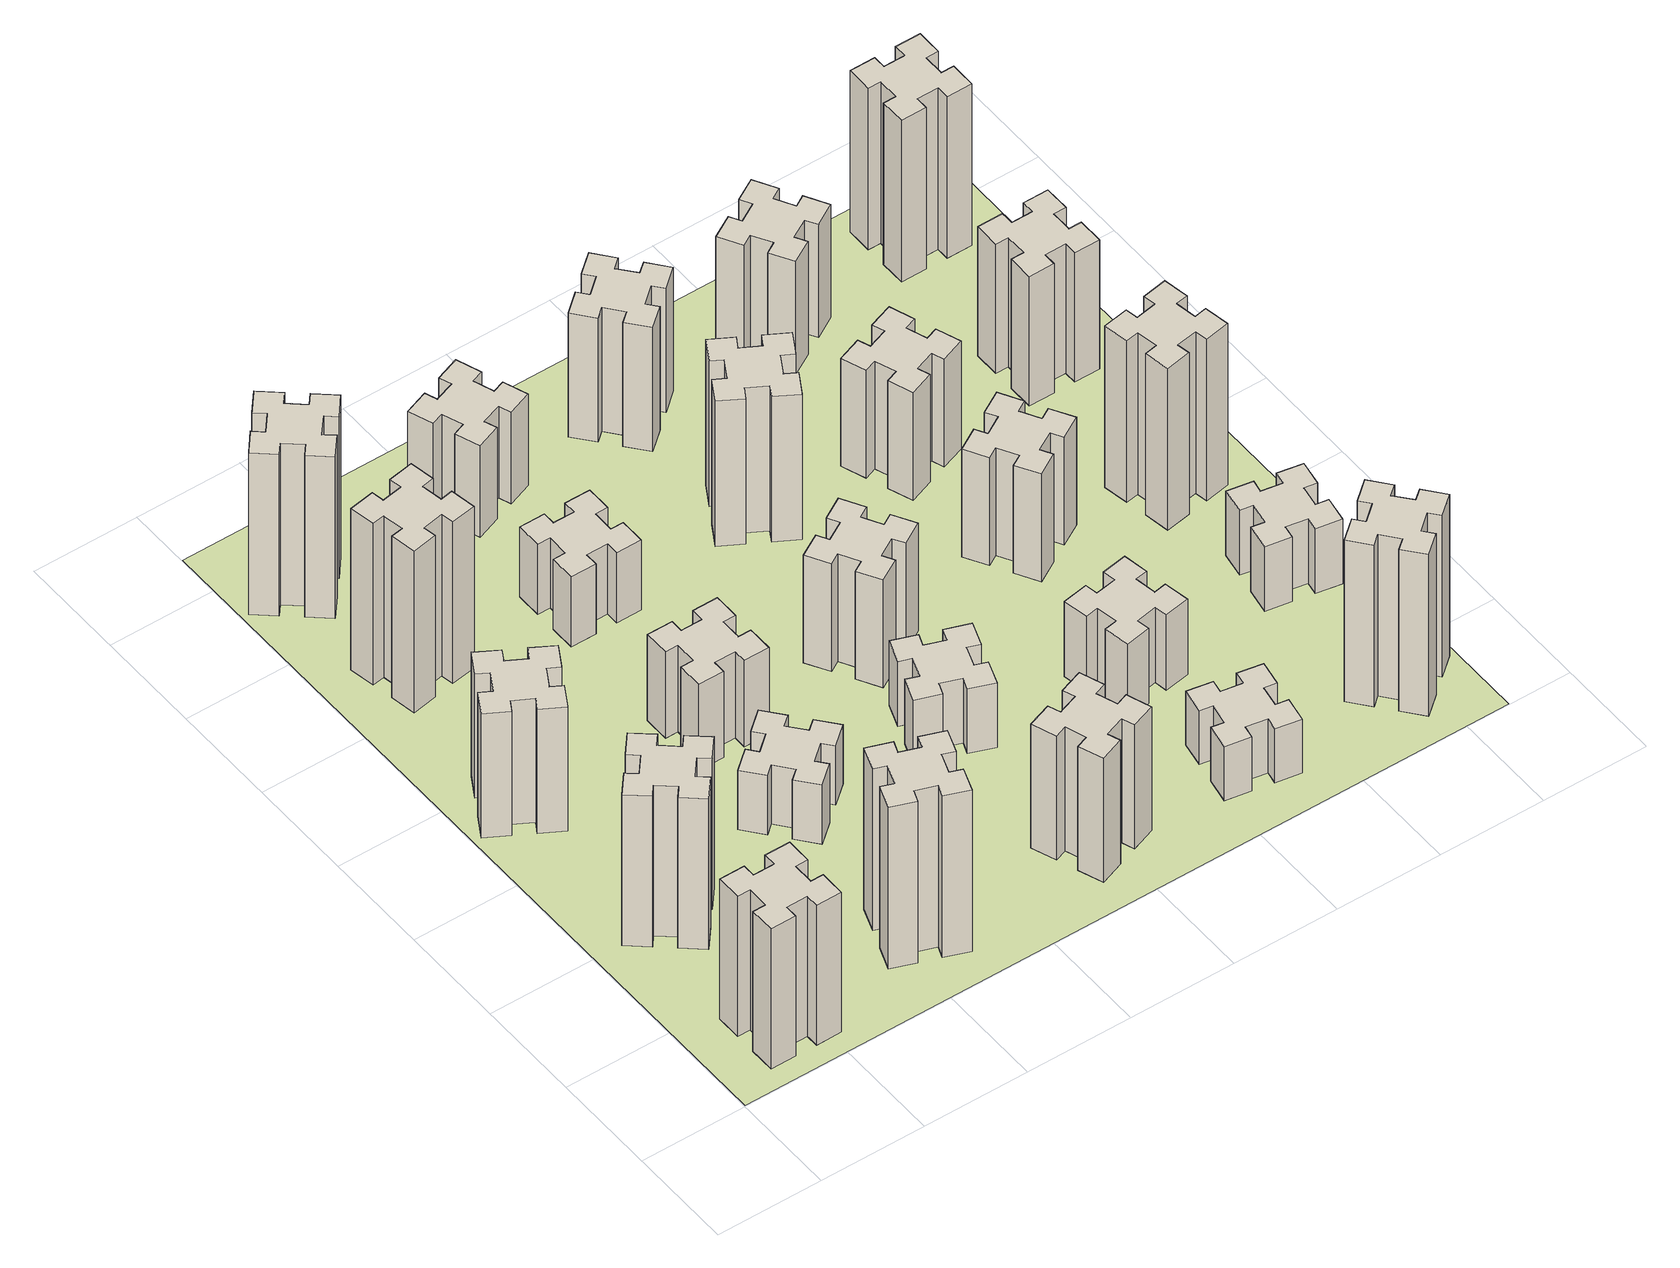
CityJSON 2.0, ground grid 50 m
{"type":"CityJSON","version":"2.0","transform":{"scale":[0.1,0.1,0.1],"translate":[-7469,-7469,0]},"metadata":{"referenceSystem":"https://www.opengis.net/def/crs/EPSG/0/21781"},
"CityObjects":{
"building1":{"type":"Building","attributes":{"class":"1000","function":"1000","usage":"1000","yearOfConstruction":2016,"roofType":"1000","measuredHeight":78,"storeysAboveGround":30,"storeysBelowGround":0},"geometry":[{"type":"Solid","lod":"1","boundaries":[[[[0,1,2,3,4,5,6,7,8,9,10,11,12,13,14,15,16,17,18,19]],[[17,16,20,21]],[[16,15,22,20]],[[15,14,23,22]],[[14,13,24,23]],[[13,12,25,24]],[[12,11,26,25]],[[11,10,27,26]],[[10,9,28,27]],[[9,8,29,28]],[[8,7,30,29]],[[7,6,31,30]],[[6,5,32,31]],[[5,4,33,32]],[[4,3,34,33]],[[3,2,35,34]],[[2,1,36,35]],[[1,0,37,36]],[[0,19,38,37]],[[19,18,39,38]],[[18,17,21,39]],[[24,25,26,27,28,29,30,31,32,33,34,35,36,37,38,39,21,20,22,23]]]]}]},
"building2":{"type":"Building","attributes":{"class":"1000","function":"1000","usage":"1000","yearOfConstruction":2016,"roofType":"1000","measuredHeight":84,"storeysAboveGround":30,"storeysBelowGround":0},"geometry":[{"type":"Solid","lod":"1","boundaries":[[[[40,41,42,43,44,45,46,47,48,49,50,51,52,53,54,55,56,57,58,59]],[[57,56,60,61]],[[56,55,62,60]],[[55,54,63,62]],[[54,53,64,63]],[[53,52,65,64]],[[52,51,66,65]],[[51,50,67,66]],[[50,49,68,67]],[[49,48,69,68]],[[48,47,70,69]],[[47,46,71,70]],[[46,45,72,71]],[[45,44,73,72]],[[44,43,74,73]],[[43,42,75,74]],[[42,41,76,75]],[[41,40,77,76]],[[40,59,78,77]],[[59,58,79,78]],[[58,57,61,79]],[[64,65,66,67,68,69,70,71,72,73,74,75,76,77,78,79,61,60,62,63]]]]}]},
"building3":{"type":"Building","attributes":{"class":"1000","function":"1000","usage":"1000","yearOfConstruction":2016,"roofType":"1000","measuredHeight":69,"storeysAboveGround":30,"storeysBelowGround":0},"geometry":[{"type":"Solid","lod":"1","boundaries":[[[[80,81,82,83,84,85,86,87,88,89,90,91,92,93,94,95,96,97,98,99]],[[97,96,100,101]],[[96,95,102,100]],[[95,94,103,102]],[[94,93,104,103]],[[93,92,105,104]],[[92,91,106,105]],[[91,90,107,106]],[[90,89,108,107]],[[89,88,109,108]],[[88,87,110,109]],[[87,86,111,110]],[[86,85,112,111]],[[85,84,113,112]],[[84,83,114,113]],[[83,82,115,114]],[[82,81,116,115]],[[81,80,117,116]],[[80,99,118,117]],[[99,98,119,118]],[[98,97,101,119]],[[104,105,106,107,108,109,110,111,112,113,114,115,116,117,118,119,101,100,102,103]]]]}]},
"building4":{"type":"Building","attributes":{"class":"1000","function":"1000","usage":"1000","yearOfConstruction":2016,"roofType":"1000","measuredHeight":90,"storeysAboveGround":30,"storeysBelowGround":0},"geometry":[{"type":"Solid","lod":"1","boundaries":[[[[120,121,122,123,124,125,126,127,128,129,130,131,132,133,134,135,136,137,138,139]],[[137,136,140,141]],[[136,135,142,140]],[[135,134,143,142]],[[134,133,144,143]],[[133,132,145,144]],[[132,131,146,145]],[[131,130,147,146]],[[130,129,148,147]],[[129,128,149,148]],[[128,127,150,149]],[[127,126,151,150]],[[126,125,152,151]],[[125,124,153,152]],[[124,123,154,153]],[[123,122,155,154]],[[122,121,156,155]],[[121,120,157,156]],[[120,139,158,157]],[[139,138,159,158]],[[138,137,141,159]],[[144,145,146,147,148,149,150,151,152,153,154,155,156,157,158,159,141,140,142,143]]]]}]},
"building5":{"type":"Building","attributes":{"class":"1000","function":"1000","usage":"1000","yearOfConstruction":2016,"roofType":"1000","measuredHeight":90,"storeysAboveGround":30,"storeysBelowGround":0},"geometry":[{"type":"Solid","lod":"1","boundaries":[[[[160,161,162,163,164,165,166,167,168,169,170,171,172,173,174,175,176,177,178,179]],[[177,176,180,181]],[[176,175,182,180]],[[175,174,183,182]],[[174,173,184,183]],[[173,172,185,184]],[[172,171,186,185]],[[171,170,187,186]],[[170,169,188,187]],[[169,168,189,188]],[[168,167,190,189]],[[167,166,191,190]],[[166,165,192,191]],[[165,164,193,192]],[[164,163,194,193]],[[163,162,195,194]],[[162,161,196,195]],[[161,160,197,196]],[[160,179,198,197]],[[179,178,199,198]],[[178,177,181,199]],[[184,185,186,187,188,189,190,191,192,193,194,195,196,197,198,199,181,180,182,183]]]]}]},
"building6":{"type":"Building","attributes":{"class":"1000","function":"1000","usage":"1000","yearOfConstruction":2016,"roofType":"1000","measuredHeight":90,"storeysAboveGround":30,"storeysBelowGround":0},"geometry":[{"type":"Solid","lod":"1","boundaries":[[[[200,201,202,203,204,205,206,207,208,209,210,211,212,213,214,215,216,217,218,219]],[[217,216,220,221]],[[216,215,222,220]],[[215,214,223,222]],[[214,213,224,223]],[[213,212,225,224]],[[212,211,226,225]],[[211,210,227,226]],[[210,209,228,227]],[[209,208,229,228]],[[208,207,230,229]],[[207,206,231,230]],[[206,205,232,231]],[[205,204,233,232]],[[204,203,234,233]],[[203,202,235,234]],[[202,201,236,235]],[[201,200,237,236]],[[200,219,238,237]],[[219,218,239,238]],[[218,217,221,239]],[[224,225,226,227,228,229,230,231,232,233,234,235,236,237,238,239,221,220,222,223]]]]}]},
"building7":{"type":"Building","attributes":{"class":"1000","function":"1000","usage":"1000","yearOfConstruction":2016,"roofType":"1000","measuredHeight":33,"storeysAboveGround":30,"storeysBelowGround":0},"geometry":[{"type":"Solid","lod":"1","boundaries":[[[[240,241,242,243,244,245,246,247,248,249,250,251,252,253,254,255,256,257,258,259]],[[257,256,260,261]],[[256,255,262,260]],[[255,254,263,262]],[[254,253,264,263]],[[253,252,265,264]],[[252,251,266,265]],[[251,250,267,266]],[[250,249,268,267]],[[249,248,269,268]],[[248,247,270,269]],[[247,246,271,270]],[[246,245,272,271]],[[245,244,273,272]],[[244,243,274,273]],[[243,242,275,274]],[[242,241,276,275]],[[241,240,277,276]],[[240,259,278,277]],[[259,258,279,278]],[[258,257,261,279]],[[264,265,266,267,268,269,270,271,272,273,274,275,276,277,278,279,261,260,262,263]]]]}]},
"building8":{"type":"Building","attributes":{"class":"1000","function":"1000","usage":"1000","yearOfConstruction":2016,"roofType":"1000","measuredHeight":48,"storeysAboveGround":30,"storeysBelowGround":0},"geometry":[{"type":"Solid","lod":"1","boundaries":[[[[280,281,282,283,284,285,286,287,288,289,290,291,292,293,294,295,296,297,298,299]],[[297,296,300,301]],[[296,295,302,300]],[[295,294,303,302]],[[294,293,304,303]],[[293,292,305,304]],[[292,291,306,305]],[[291,290,307,306]],[[290,289,308,307]],[[289,288,309,308]],[[288,287,310,309]],[[287,286,311,310]],[[286,285,312,311]],[[285,284,313,312]],[[284,283,314,313]],[[283,282,315,314]],[[282,281,316,315]],[[281,280,317,316]],[[280,299,318,317]],[[299,298,319,318]],[[298,297,301,319]],[[304,305,306,307,308,309,310,311,312,313,314,315,316,317,318,319,301,300,302,303]]]]}]},
"building9":{"type":"Building","attributes":{"class":"1000","function":"1000","usage":"1000","yearOfConstruction":2016,"roofType":"1000","measuredHeight":39,"storeysAboveGround":30,"storeysBelowGround":0},"geometry":[{"type":"Solid","lod":"1","boundaries":[[[[320,321,322,323,324,325,326,327,328,329,330,331,332,333,334,335,336,337,338,339]],[[337,336,340,341]],[[336,335,342,340]],[[335,334,343,342]],[[334,333,344,343]],[[333,332,345,344]],[[332,331,346,345]],[[331,330,347,346]],[[330,329,348,347]],[[329,328,349,348]],[[328,327,350,349]],[[327,326,351,350]],[[326,325,352,351]],[[325,324,353,352]],[[324,323,354,353]],[[323,322,355,354]],[[322,321,356,355]],[[321,320,357,356]],[[320,339,358,357]],[[339,338,359,358]],[[338,337,341,359]],[[344,345,346,347,348,349,350,351,352,353,354,355,356,357,358,359,341,340,342,343]]]]}]},
"building10":{"type":"Building","attributes":{"class":"1000","function":"1000","usage":"1000","yearOfConstruction":2016,"roofType":"1000","measuredHeight":69,"storeysAboveGround":30,"storeysBelowGround":0},"geometry":[{"type":"Solid","lod":"1","boundaries":[[[[360,361,362,363,364,365,366,367,368,369,370,371,372,373,374,375,376,377,378,379]],[[377,376,380,381]],[[376,375,382,380]],[[375,374,383,382]],[[374,373,384,383]],[[373,372,385,384]],[[372,371,386,385]],[[371,370,387,386]],[[370,369,388,387]],[[369,368,389,388]],[[368,367,390,389]],[[367,366,391,390]],[[366,365,392,391]],[[365,364,393,392]],[[364,363,394,393]],[[363,362,395,394]],[[362,361,396,395]],[[361,360,397,396]],[[360,379,398,397]],[[379,378,399,398]],[[378,377,381,399]],[[384,385,386,387,388,389,390,391,392,393,394,395,396,397,398,399,381,380,382,383]]]]}]},
"building11":{"type":"Building","attributes":{"class":"1000","function":"1000","usage":"1000","yearOfConstruction":2016,"roofType":"1000","measuredHeight":51,"storeysAboveGround":30,"storeysBelowGround":0},"geometry":[{"type":"Solid","lod":"1","boundaries":[[[[400,401,402,403,404,405,406,407,408,409,410,411,412,413,414,415,416,417,418,419]],[[417,416,420,421]],[[416,415,422,420]],[[415,414,423,422]],[[414,413,424,423]],[[413,412,425,424]],[[412,411,426,425]],[[411,410,427,426]],[[410,409,428,427]],[[409,408,429,428]],[[408,407,430,429]],[[407,406,431,430]],[[406,405,432,431]],[[405,404,433,432]],[[404,403,434,433]],[[403,402,435,434]],[[402,401,436,435]],[[401,400,437,436]],[[400,419,438,437]],[[419,418,439,438]],[[418,417,421,439]],[[424,425,426,427,428,429,430,431,432,433,434,435,436,437,438,439,421,420,422,423]]]]}]},
"building12":{"type":"Building","attributes":{"class":"1000","function":"1000","usage":"1000","yearOfConstruction":2016,"roofType":"1000","measuredHeight":36,"storeysAboveGround":30,"storeysBelowGround":0},"geometry":[{"type":"Solid","lod":"1","boundaries":[[[[440,441,442,443,444,445,446,447,448,449,450,451,452,453,454,455,456,457,458,459]],[[457,456,460,461]],[[456,455,462,460]],[[455,454,463,462]],[[454,453,464,463]],[[453,452,465,464]],[[452,451,466,465]],[[451,450,467,466]],[[450,449,468,467]],[[449,448,469,468]],[[448,447,470,469]],[[447,446,471,470]],[[446,445,472,471]],[[445,444,473,472]],[[444,443,474,473]],[[443,442,475,474]],[[442,441,476,475]],[[441,440,477,476]],[[440,459,478,477]],[[459,458,479,478]],[[458,457,461,479]],[[464,465,466,467,468,469,470,471,472,473,474,475,476,477,478,479,461,460,462,463]]]]}]},
"building13":{"type":"Building","attributes":{"class":"1000","function":"1000","usage":"1000","yearOfConstruction":2016,"roofType":"1000","measuredHeight":60,"storeysAboveGround":30,"storeysBelowGround":0},"geometry":[{"type":"Solid","lod":"1","boundaries":[[[[480,481,482,483,484,485,486,487,488,489,490,491,492,493,494,495,496,497,498,499]],[[497,496,500,501]],[[496,495,502,500]],[[495,494,503,502]],[[494,493,504,503]],[[493,492,505,504]],[[492,491,506,505]],[[491,490,507,506]],[[490,489,508,507]],[[489,488,509,508]],[[488,487,510,509]],[[487,486,511,510]],[[486,485,512,511]],[[485,484,513,512]],[[484,483,514,513]],[[483,482,515,514]],[[482,481,516,515]],[[481,480,517,516]],[[480,499,518,517]],[[499,498,519,518]],[[498,497,501,519]],[[504,505,506,507,508,509,510,511,512,513,514,515,516,517,518,519,501,500,502,503]]]]}]},
"building14":{"type":"Building","attributes":{"class":"1000","function":"1000","usage":"1000","yearOfConstruction":2016,"roofType":"1000","measuredHeight":81,"storeysAboveGround":30,"storeysBelowGround":0},"geometry":[{"type":"Solid","lod":"1","boundaries":[[[[520,521,522,523,524,525,526,527,528,529,530,531,532,533,534,535,536,537,538,539]],[[537,536,540,541]],[[536,535,542,540]],[[535,534,543,542]],[[534,533,544,543]],[[533,532,545,544]],[[532,531,546,545]],[[531,530,547,546]],[[530,529,548,547]],[[529,528,549,548]],[[528,527,550,549]],[[527,526,551,550]],[[526,525,552,551]],[[525,524,553,552]],[[524,523,554,553]],[[523,522,555,554]],[[522,521,556,555]],[[521,520,557,556]],[[520,539,558,557]],[[539,538,559,558]],[[538,537,541,559]],[[544,545,546,547,548,549,550,551,552,553,554,555,556,557,558,559,541,540,542,543]]]]}]},
"building15":{"type":"Building","attributes":{"class":"1000","function":"1000","usage":"1000","yearOfConstruction":2016,"roofType":"1000","measuredHeight":30,"storeysAboveGround":30,"storeysBelowGround":0},"geometry":[{"type":"Solid","lod":"1","boundaries":[[[[560,561,562,563,564,565,566,567,568,569,570,571,572,573,574,575,576,577,578,579]],[[577,576,580,581]],[[576,575,582,580]],[[575,574,583,582]],[[574,573,584,583]],[[573,572,585,584]],[[572,571,586,585]],[[571,570,587,586]],[[570,569,588,587]],[[569,568,589,588]],[[568,567,590,589]],[[567,566,591,590]],[[566,565,592,591]],[[565,564,593,592]],[[564,563,594,593]],[[563,562,595,594]],[[562,561,596,595]],[[561,560,597,596]],[[560,579,598,597]],[[579,578,599,598]],[[578,577,581,599]],[[584,585,586,587,588,589,590,591,592,593,594,595,596,597,598,599,581,580,582,583]]]]}]},
"building16":{"type":"Building","attributes":{"class":"1000","function":"1000","usage":"1000","yearOfConstruction":2016,"roofType":"1000","measuredHeight":69,"storeysAboveGround":30,"storeysBelowGround":0},"geometry":[{"type":"Solid","lod":"1","boundaries":[[[[600,601,602,603,604,605,606,607,608,609,610,611,612,613,614,615,616,617,618,619]],[[617,616,620,621]],[[616,615,622,620]],[[615,614,623,622]],[[614,613,624,623]],[[613,612,625,624]],[[612,611,626,625]],[[611,610,627,626]],[[610,609,628,627]],[[609,608,629,628]],[[608,607,630,629]],[[607,606,631,630]],[[606,605,632,631]],[[605,604,633,632]],[[604,603,634,633]],[[603,602,635,634]],[[602,601,636,635]],[[601,600,637,636]],[[600,619,638,637]],[[619,618,639,638]],[[618,617,621,639]],[[624,625,626,627,628,629,630,631,632,633,634,635,636,637,638,639,621,620,622,623]]]]}]},
"building17":{"type":"Building","attributes":{"class":"1000","function":"1000","usage":"1000","yearOfConstruction":2016,"roofType":"1000","measuredHeight":42,"storeysAboveGround":30,"storeysBelowGround":0},"geometry":[{"type":"Solid","lod":"1","boundaries":[[[[640,641,642,643,644,645,646,647,648,649,650,651,652,653,654,655,656,657,658,659]],[[657,656,660,661]],[[656,655,662,660]],[[655,654,663,662]],[[654,653,664,663]],[[653,652,665,664]],[[652,651,666,665]],[[651,650,667,666]],[[650,649,668,667]],[[649,648,669,668]],[[648,647,670,669]],[[647,646,671,670]],[[646,645,672,671]],[[645,644,673,672]],[[644,643,674,673]],[[643,642,675,674]],[[642,641,676,675]],[[641,640,677,676]],[[640,659,678,677]],[[659,658,679,678]],[[658,657,661,679]],[[664,665,666,667,668,669,670,671,672,673,674,675,676,677,678,679,661,660,662,663]]]]}]},
"building18":{"type":"Building","attributes":{"class":"1000","function":"1000","usage":"1000","yearOfConstruction":2016,"roofType":"1000","measuredHeight":60,"storeysAboveGround":30,"storeysBelowGround":0},"geometry":[{"type":"Solid","lod":"1","boundaries":[[[[680,681,682,683,684,685,686,687,688,689,690,691,692,693,694,695,696,697,698,699]],[[697,696,700,701]],[[696,695,702,700]],[[695,694,703,702]],[[694,693,704,703]],[[693,692,705,704]],[[692,691,706,705]],[[691,690,707,706]],[[690,689,708,707]],[[689,688,709,708]],[[688,687,710,709]],[[687,686,711,710]],[[686,685,712,711]],[[685,684,713,712]],[[684,683,714,713]],[[683,682,715,714]],[[682,681,716,715]],[[681,680,717,716]],[[680,699,718,717]],[[699,698,719,718]],[[698,697,701,719]],[[704,705,706,707,708,709,710,711,712,713,714,715,716,717,718,719,701,700,702,703]]]]}]},
"building19":{"type":"Building","attributes":{"class":"1000","function":"1000","usage":"1000","yearOfConstruction":2016,"roofType":"1000","measuredHeight":60,"storeysAboveGround":30,"storeysBelowGround":0},"geometry":[{"type":"Solid","lod":"1","boundaries":[[[[720,721,722,723,724,725,726,727,728,729,730,731,732,733,734,735,736,737,738,739]],[[737,736,740,741]],[[736,735,742,740]],[[735,734,743,742]],[[734,733,744,743]],[[733,732,745,744]],[[732,731,746,745]],[[731,730,747,746]],[[730,729,748,747]],[[729,728,749,748]],[[728,727,750,749]],[[727,726,751,750]],[[726,725,752,751]],[[725,724,753,752]],[[724,723,754,753]],[[723,722,755,754]],[[722,721,756,755]],[[721,720,757,756]],[[720,739,758,757]],[[739,738,759,758]],[[738,737,741,759]],[[744,745,746,747,748,749,750,751,752,753,754,755,756,757,758,759,741,740,742,743]]]]}]},
"building20":{"type":"Building","attributes":{"class":"1000","function":"1000","usage":"1000","yearOfConstruction":2016,"roofType":"1000","measuredHeight":90,"storeysAboveGround":30,"storeysBelowGround":0},"geometry":[{"type":"Solid","lod":"1","boundaries":[[[[760,761,762,763,764,765,766,767,768,769,770,771,772,773,774,775,776,777,778,779]],[[777,776,780,781]],[[776,775,782,780]],[[775,774,783,782]],[[774,773,784,783]],[[773,772,785,784]],[[772,771,786,785]],[[771,770,787,786]],[[770,769,788,787]],[[769,768,789,788]],[[768,767,790,789]],[[767,766,791,790]],[[766,765,792,791]],[[765,764,793,792]],[[764,763,794,793]],[[763,762,795,794]],[[762,761,796,795]],[[761,760,797,796]],[[760,779,798,797]],[[779,778,799,798]],[[778,777,781,799]],[[784,785,786,787,788,789,790,791,792,793,794,795,796,797,798,799,781,780,782,783]]]]}]},
"building21":{"type":"Building","attributes":{"class":"1000","function":"1000","usage":"1000","yearOfConstruction":2016,"roofType":"1000","measuredHeight":63,"storeysAboveGround":30,"storeysBelowGround":0},"geometry":[{"type":"Solid","lod":"1","boundaries":[[[[800,801,802,803,804,805,806,807,808,809,810,811,812,813,814,815,816,817,818,819]],[[817,816,820,821]],[[816,815,822,820]],[[815,814,823,822]],[[814,813,824,823]],[[813,812,825,824]],[[812,811,826,825]],[[811,810,827,826]],[[810,809,828,827]],[[809,808,829,828]],[[808,807,830,829]],[[807,806,831,830]],[[806,805,832,831]],[[805,804,833,832]],[[804,803,834,833]],[[803,802,835,834]],[[802,801,836,835]],[[801,800,837,836]],[[800,819,838,837]],[[819,818,839,838]],[[818,817,821,839]],[[824,825,826,827,828,829,830,831,832,833,834,835,836,837,838,839,821,820,822,823]]]]}]},
"building22":{"type":"Building","attributes":{"class":"1000","function":"1000","usage":"1000","yearOfConstruction":2016,"roofType":"1000","measuredHeight":36,"storeysAboveGround":30,"storeysBelowGround":0},"geometry":[{"type":"Solid","lod":"1","boundaries":[[[[840,841,842,843,844,845,846,847,848,849,850,851,852,853,854,855,856,857,858,859]],[[857,856,860,861]],[[856,855,862,860]],[[855,854,863,862]],[[854,853,864,863]],[[853,852,865,864]],[[852,851,866,865]],[[851,850,867,866]],[[850,849,868,867]],[[849,848,869,868]],[[848,847,870,869]],[[847,846,871,870]],[[846,845,872,871]],[[845,844,873,872]],[[844,843,874,873]],[[843,842,875,874]],[[842,841,876,875]],[[841,840,877,876]],[[840,859,878,877]],[[859,858,879,878]],[[858,857,861,879]],[[864,865,866,867,868,869,870,871,872,873,874,875,876,877,878,879,861,860,862,863]]]]}]},
"building23":{"type":"Building","attributes":{"class":"1000","function":"1000","usage":"1000","yearOfConstruction":2016,"roofType":"1000","measuredHeight":90,"storeysAboveGround":30,"storeysBelowGround":0},"geometry":[{"type":"Solid","lod":"1","boundaries":[[[[880,881,882,883,884,885,886,887,888,889,890,891,892,893,894,895,896,897,898,899]],[[897,896,900,901]],[[896,895,902,900]],[[895,894,903,902]],[[894,893,904,903]],[[893,892,905,904]],[[892,891,906,905]],[[891,890,907,906]],[[890,889,908,907]],[[889,888,909,908]],[[888,887,910,909]],[[887,886,911,910]],[[886,885,912,911]],[[885,884,913,912]],[[884,883,914,913]],[[883,882,915,914]],[[882,881,916,915]],[[881,880,917,916]],[[880,899,918,917]],[[899,898,919,918]],[[898,897,901,919]],[[904,905,906,907,908,909,910,911,912,913,914,915,916,917,918,919,901,900,902,903]]]]}]},
"building24":{"type":"Building","attributes":{"class":"1000","function":"1000","usage":"1000","yearOfConstruction":2016,"roofType":"1000","measuredHeight":72,"storeysAboveGround":30,"storeysBelowGround":0},"geometry":[{"type":"Solid","lod":"1","boundaries":[[[[920,921,922,923,924,925,926,927,928,929,930,931,932,933,934,935,936,937,938,939]],[[937,936,940,941]],[[936,935,942,940]],[[935,934,943,942]],[[934,933,944,943]],[[933,932,945,944]],[[932,931,946,945]],[[931,930,947,946]],[[930,929,948,947]],[[929,928,949,948]],[[928,927,950,949]],[[927,926,951,950]],[[926,925,952,951]],[[925,924,953,952]],[[924,923,954,953]],[[923,922,955,954]],[[922,921,956,955]],[[921,920,957,956]],[[920,939,958,957]],[[939,938,959,958]],[[938,937,941,959]],[[944,945,946,947,948,949,950,951,952,953,954,955,956,957,958,959,941,940,942,943]]]]}]},
"building25":{"type":"Building","attributes":{"class":"1000","function":"1000","usage":"1000","yearOfConstruction":2016,"roofType":"1000","measuredHeight":90,"storeysAboveGround":30,"storeysBelowGround":0},"geometry":[{"type":"Solid","lod":"1","boundaries":[[[[960,961,962,963,964,965,966,967,968,969,970,971,972,973,974,975,976,977,978,979]],[[977,976,980,981]],[[976,975,982,980]],[[975,974,983,982]],[[974,973,984,983]],[[973,972,985,984]],[[972,971,986,985]],[[971,970,987,986]],[[970,969,988,987]],[[969,968,989,988]],[[968,967,990,989]],[[967,966,991,990]],[[966,965,992,991]],[[965,964,993,992]],[[964,963,994,993]],[[963,962,995,994]],[[962,961,996,995]],[[961,960,997,996]],[[960,979,998,997]],[[979,978,999,998]],[[978,977,981,999]],[[984,985,986,987,988,989,990,991,992,993,994,995,996,997,998,999,981,980,982,983]]]]}]},
"landuse1":{"type":"LandUse","attributes":{"name":"plot1","function":"1010"},"geometry":[{"type":"MultiSurface","lod":"1","boundaries":[[[1000,1001,1002,1003]]]}]}
},
"vertices":[
[265,325,0],[265,225,0],[205,225,0],[205,105,0],[325,105,0],[325,165,0],[425,165,0],[425,105,0],[545,105,0],[545,225,0],[485,225,0],[485,325,0],[545,325,0],[545,445,0],[425,445,0],[425,385,0],[325,385,0],[325,445,0],[205,445,0],[205,325,0],[325,385,780],[325,445,780],[425,385,780],[425,445,780],[545,445,780],[545,325,780],[485,325,780],[485,225,780],[545,225,780],[545,105,780],[425,105,780],[425,165,780],[325,165,780],[325,105,780],[205,105,780],[205,225,780],[265,225,780],[265,325,780],[205,325,780],[205,445,780],
[484,1067,0],[408,1132,0],[446,1178,0],[354,1255,0],[277,1163,0],[323,1124,0],[259,1048,0],[213,1086,0],[136,994,0],[228,917,0],[266,963,0],[343,899,0],[304,853,0],[396,776,0],[473,868,0],[427,906,0],[492,983,0],[538,944,0],[615,1036,0],[523,1113,0],[492,983,840],[538,944,840],[427,906,840],[473,868,840],[396,776,840],[304,853,840],[343,899,840],[266,963,840],[228,917,840],[136,994,840],[213,1086,840],[259,1048,840],[323,1124,840],[277,1163,840],[354,1255,840],[446,1178,840],[408,1132,840],[484,1067,840],[523,1113,840],[615,1036,840],
[374,1926,0],[287,1976,0],[317,2028,0],[213,2088,0],[153,1984,0],[205,1954,0],[155,1867,0],[103,1897,0],[43,1793,0],[147,1733,0],[177,1785,0],[264,1735,0],[234,1683,0],[338,1623,0],[398,1727,0],[346,1757,0],[396,1844,0],[448,1814,0],[508,1918,0],[404,1978,0],[396,1844,690],[448,1814,690],[346,1757,690],[398,1727,690],[338,1623,690],[234,1683,690],[264,1735,690],[177,1785,690],[147,1733,690],[43,1793,690],[103,1897,690],[155,1867,690],[205,1954,690],[153,1984,690],[213,2088,690],[317,2028,690],[287,1976,690],[374,1926,690],[404,1978,690],[508,1918,690],
[405,2812,0],[307,2795,0],[297,2854,0],[178,2833,0],[199,2715,0],[258,2725,0],[276,2627,0],[217,2617,0],[237,2498,0],[356,2519,0],[345,2578,0],[444,2596,0],[454,2537,0],[572,2557,0],[551,2676,0],[492,2665,0],[475,2764,0],[534,2774,0],[513,2892,0],[395,2871,0],[475,2764,900],[534,2774,900],[492,2665,900],[551,2676,900],[572,2557,900],[454,2537,900],[444,2596,900],[345,2578,900],[356,2519,900],[237,2498,900],[217,2617,900],[276,2627,900],[258,2725,900],[199,2715,900],[178,2833,900],[297,2854,900],[307,2795,900],[405,2812,900],[395,2871,900],[513,2892,900],
[1029,460,0],[995,366,0],[939,387,0],[897,274,0],[1010,233,0],[1031,289,0],[1125,255,0],[1104,199,0],[1217,157,0],[1258,270,0],[1202,291,0],[1236,385,0],[1292,364,0],[1333,477,0],[1220,518,0],[1200,462,0],[1106,496,0],[1127,552,0],[1014,593,0],[973,480,0],[1106,496,900],[1127,552,900],[1200,462,900],[1220,518,900],[1333,477,900],[1292,364,900],[1236,385,900],[1202,291,900],[1258,270,900],[1217,157,900],[1104,199,900],[1125,255,900],[1031,289,900],[1010,233,900],[897,274,900],[939,387,900],[995,366,900],[1029,460,900],[973,480,900],[1014,593,900],
[384,3387,0],[308,3452,0],[346,3498,0],[254,3575,0],[177,3483,0],[223,3444,0],[159,3368,0],[113,3406,0],[36,3314,0],[128,3237,0],[166,3283,0],[243,3219,0],[204,3173,0],[296,3096,0],[373,3188,0],[327,3226,0],[392,3303,0],[438,3264,0],[515,3356,0],[423,3433,0],[392,3303,900],[438,3264,900],[327,3226,900],[373,3188,900],[296,3096,900],[204,3173,900],[243,3219,900],[166,3283,900],[128,3237,900],[36,3314,900],[113,3406,900],[159,3368,900],[223,3444,900],[177,3483,900],[254,3575,900],[346,3498,900],[308,3452,900],[384,3387,900],[423,3433,900],[515,3356,900],
[1083,1332,0],[1006,1267,0],[968,1313,0],[876,1236,0],[953,1144,0],[999,1183,0],[1063,1106,0],[1017,1068,0],[1094,976,0],[1186,1053,0],[1148,1099,0],[1224,1163,0],[1263,1117,0],[1355,1194,0],[1278,1286,0],[1232,1248,0],[1167,1324,0],[1213,1363,0],[1136,1455,0],[1044,1378,0],[1167,1324,330],[1213,1363,330],[1232,1248,330],[1278,1286,330],[1355,1194,330],[1263,1117,330],[1224,1163,330],[1148,1099,330],[1186,1053,330],[1094,976,330],[1017,1068,330],[1063,1106,330],[999,1183,330],[953,1144,330],[876,1236,330],[968,1313,330],[1006,1267,330],[1083,1332,330],[1044,1378,330],[1136,1455,330],
[1225,1705,0],[1225,1805,0],[1285,1805,0],[1285,1925,0],[1165,1925,0],[1165,1865,0],[1065,1865,0],[1065,1925,0],[945,1925,0],[945,1805,0],[1005,1805,0],[1005,1705,0],[945,1705,0],[945,1585,0],[1065,1585,0],[1065,1645,0],[1165,1645,0],[1165,1585,0],[1285,1585,0],[1285,1705,0],[1165,1645,480],[1165,1585,480],[1065,1645,480],[1065,1585,480],[945,1585,480],[945,1705,480],[1005,1705,480],[1005,1805,480],[945,1805,480],[945,1925,480],[1065,1925,480],[1065,1865,480],[1165,1865,480],[1165,1925,480],[1285,1925,480],[1285,1805,480],[1225,1805,480],[1225,1705,480],[1285,1705,480],[1285,1585,480],
[1005,2645,0],[1005,2545,0],[945,2545,0],[945,2425,0],[1065,2425,0],[1065,2485,0],[1165,2485,0],[1165,2425,0],[1285,2425,0],[1285,2545,0],[1225,2545,0],[1225,2645,0],[1285,2645,0],[1285,2765,0],[1165,2765,0],[1165,2705,0],[1065,2705,0],[1065,2765,0],[945,2765,0],[945,2645,0],[1065,2705,390],[1065,2765,390],[1165,2705,390],[1165,2765,390],[1285,2765,390],[1285,2645,390],[1225,2645,390],[1225,2545,390],[1285,2545,390],[1285,2425,390],[1165,2425,390],[1165,2485,390],[1065,2485,390],[1065,2425,390],[945,2425,390],[945,2545,390],[1005,2545,390],[1005,2645,390],[945,2645,390],[945,2765,390],
[1965,496,0],[1871,462,0],[1850,518,0],[1737,477,0],[1779,364,0],[1835,385,0],[1869,291,0],[1813,270,0],[1854,157,0],[1967,199,0],[1946,255,0],[2040,289,0],[2060,233,0],[2173,274,0],[2132,387,0],[2076,366,0],[2042,460,0],[2098,480,0],[2057,593,0],[1944,552,0],[2042,460,690],[2098,480,690],[2076,366,690],[2132,387,690],[2173,274,690],[2060,233,690],[2040,289,690],[1946,255,690],[1967,199,690],[1854,157,690],[1813,270,690],[1869,291,690],[1835,385,690],[1779,364,690],[1737,477,690],[1850,518,690],[1871,462,690],[1965,496,690],[1944,552,690],[2057,593,690],
[1125,3456,0],[1031,3422,0],[1010,3478,0],[897,3437,0],[939,3324,0],[995,3345,0],[1029,3251,0],[973,3230,0],[1014,3117,0],[1127,3159,0],[1106,3215,0],[1200,3249,0],[1220,3193,0],[1333,3234,0],[1292,3347,0],[1236,3326,0],[1202,3420,0],[1258,3440,0],[1217,3553,0],[1104,3512,0],[1202,3420,510],[1258,3440,510],[1236,3326,510],[1292,3347,510],[1333,3234,510],[1220,3193,510],[1200,3249,510],[1106,3215,510],[1127,3159,510],[1014,3117,510],[973,3230,510],[1029,3251,510],[995,3345,510],[939,3324,510],[897,3437,510],[1010,3478,510],[1031,3422,510],[1125,3456,510],[1104,3512,510],[1217,3553,510],
[1771,1129,0],[1865,1095,0],[1844,1039,0],[1957,997,0],[1998,1110,0],[1942,1131,0],[1976,1225,0],[2032,1204,0],[2073,1317,0],[1960,1358,0],[1940,1302,0],[1846,1336,0],[1867,1392,0],[1754,1433,0],[1713,1320,0],[1769,1300,0],[1735,1206,0],[1679,1227,0],[1637,1114,0],[1750,1073,0],[1735,1206,360],[1679,1227,360],[1769,1300,360],[1713,1320,360],[1754,1433,360],[1867,1392,360],[1846,1336,360],[1940,1302,360],[1960,1358,360],[2073,1317,360],[2032,1204,360],[1976,1225,360],[1942,1131,360],[1998,1110,360],[1957,997,360],[1844,1039,360],[1865,1095,360],[1771,1129,360],[1750,1073,360],[1637,1114,360],
[1844,1876,0],[1757,1826,0],[1727,1878,0],[1623,1818,0],[1683,1714,0],[1735,1744,0],[1785,1657,0],[1733,1627,0],[1793,1523,0],[1897,1583,0],[1867,1635,0],[1954,1685,0],[1984,1633,0],[2088,1693,0],[2028,1797,0],[1976,1767,0],[1926,1854,0],[1978,1884,0],[1918,1988,0],[1814,1928,0],[1926,1854,600],[1978,1884,600],[1976,1767,600],[2028,1797,600],[2088,1693,600],[1984,1633,600],[1954,1685,600],[1867,1635,600],[1897,1583,600],[1793,1523,600],[1733,1627,600],[1785,1657,600],[1735,1744,600],[1683,1714,600],[1623,1818,600],[1727,1878,600],[1757,1826,600],[1844,1876,600],[1814,1928,600],[1918,1988,600],
[2054,2666,0],[1967,2716,0],[1997,2768,0],[1893,2828,0],[1833,2724,0],[1885,2694,0],[1835,2607,0],[1783,2637,0],[1723,2533,0],[1827,2473,0],[1857,2525,0],[1944,2475,0],[1914,2423,0],[2018,2363,0],[2078,2467,0],[2026,2497,0],[2076,2584,0],[2128,2554,0],[2188,2658,0],[2084,2718,0],[2076,2584,810],[2128,2554,810],[2026,2497,810],[2078,2467,810],[2018,2363,810],[1914,2423,810],[1944,2475,810],[1857,2525,810],[1827,2473,810],[1723,2533,810],[1783,2637,810],[1835,2607,810],[1885,2694,810],[1833,2724,810],[1893,2828,810],[1997,2768,810],[1967,2716,810],[2054,2666,810],[2084,2718,810],[2188,2658,810],
[2596,444,0],[2578,345,0],[2519,356,0],[2498,237,0],[2617,217,0],[2627,276,0],[2725,258,0],[2715,199,0],[2833,178,0],[2854,297,0],[2795,307,0],[2812,405,0],[2871,395,0],[2892,513,0],[2774,534,0],[2764,475,0],[2665,492,0],[2676,551,0],[2557,572,0],[2537,454,0],[2665,492,300],[2676,551,300],[2764,475,300],[2774,534,300],[2892,513,300],[2871,395,300],[2812,405,300],[2795,307,300],[2854,297,300],[2833,178,300],[2715,199,300],[2725,258,300],[2627,276,300],[2617,217,300],[2498,237,300],[2519,356,300],[2578,345,300],[2596,444,300],[2537,454,300],[2557,572,300],
[1888,3219,0],[1964,3283,0],[2003,3237,0],[2095,3314,0],[2018,3406,0],[1972,3368,0],[1907,3444,0],[1953,3483,0],[1876,3575,0],[1784,3498,0],[1823,3452,0],[1746,3387,0],[1708,3433,0],[1616,3356,0],[1693,3264,0],[1739,3303,0],[1803,3226,0],[1757,3188,0],[1834,3096,0],[1926,3173,0],[1803,3226,690],[1757,3188,690],[1739,3303,690],[1693,3264,690],[1616,3356,690],[1708,3433,690],[1746,3387,690],[1823,3452,690],[1784,3498,690],[1876,3575,690],[1953,3483,690],[1907,3444,690],[1972,3368,690],[2018,3406,690],[2095,3314,690],[2003,3237,690],[1964,3283,690],[1888,3219,690],[1926,3173,690],[1834,3096,690],
[2625,1132,0],[2527,1115,0],[2517,1174,0],[2398,1153,0],[2419,1035,0],[2478,1045,0],[2496,947,0],[2437,937,0],[2457,818,0],[2576,839,0],[2565,898,0],[2664,916,0],[2674,857,0],[2792,877,0],[2771,996,0],[2712,985,0],[2695,1084,0],[2754,1094,0],[2733,1212,0],[2615,1191,0],[2695,1084,420],[2754,1094,420],[2712,985,420],[2771,996,420],[2792,877,420],[2674,857,420],[2664,916,420],[2565,898,420],[2576,839,420],[2457,818,420],[2437,937,420],[2496,947,420],[2478,1045,420],[2419,1035,420],[2398,1153,420],[2517,1174,420],[2527,1115,420],[2625,1132,420],[2615,1191,420],[2733,1212,420],
[2816,1867,0],[2766,1954,0],[2818,1984,0],[2758,2088,0],[2654,2028,0],[2684,1976,0],[2597,1926,0],[2567,1978,0],[2463,1918,0],[2523,1814,0],[2575,1844,0],[2625,1757,0],[2573,1727,0],[2633,1623,0],[2737,1683,0],[2707,1735,0],[2794,1785,0],[2824,1733,0],[2928,1793,0],[2868,1897,0],[2794,1785,600],[2824,1733,600],[2707,1735,600],[2737,1683,600],[2633,1623,600],[2573,1727,600],[2625,1757,600],[2575,1844,600],[2523,1814,600],[2463,1918,600],[2567,1978,600],[2597,1926,600],[2684,1976,600],[2654,2028,600],[2758,2088,600],[2818,1984,600],[2766,1954,600],[2816,1867,600],[2868,1897,600],[2928,1793,600],
[2586,2375,0],[2680,2409,0],[2700,2353,0],[2813,2394,0],[2772,2507,0],[2716,2486,0],[2682,2580,0],[2738,2600,0],[2697,2713,0],[2584,2672,0],[2605,2616,0],[2511,2582,0],[2490,2638,0],[2377,2597,0],[2419,2484,0],[2475,2505,0],[2509,2411,0],[2453,2390,0],[2494,2277,0],[2607,2319,0],[2509,2411,600],[2453,2390,600],[2475,2505,600],[2419,2484,600],[2377,2597,600],[2490,2638,600],[2511,2582,600],[2605,2616,600],[2584,2672,600],[2697,2713,600],[2738,2600,600],[2682,2580,600],[2716,2486,600],[2772,2507,600],[2813,2394,600],[2700,2353,600],[2680,2409,600],[2586,2375,600],[2607,2319,600],[2494,2277,600],
[3468,259,0],[3544,323,0],[3583,277,0],[3675,354,0],[3598,446,0],[3552,408,0],[3487,484,0],[3533,523,0],[3456,615,0],[3364,538,0],[3403,492,0],[3326,427,0],[3288,473,0],[3196,396,0],[3273,304,0],[3319,343,0],[3383,266,0],[3337,228,0],[3414,136,0],[3506,213,0],[3383,266,900],[3337,228,900],[3319,343,900],[3273,304,900],[3196,396,900],[3288,473,900],[3326,427,900],[3403,492,900],[3364,538,900],[3456,615,900],[3533,523,900],[3487,484,900],[3552,408,900],[3598,446,900],[3675,354,900],[3583,277,900],[3544,323,900],[3468,259,900],[3506,213,900],[3414,136,900],
[2716,3347,0],[2666,3434,0],[2718,3464,0],[2658,3568,0],[2554,3508,0],[2584,3456,0],[2497,3406,0],[2467,3458,0],[2363,3398,0],[2423,3294,0],[2475,3324,0],[2525,3237,0],[2473,3207,0],[2533,3103,0],[2637,3163,0],[2607,3215,0],[2694,3265,0],[2724,3213,0],[2828,3273,0],[2768,3377,0],[2694,3265,630],[2724,3213,630],[2607,3215,630],[2637,3163,630],[2533,3103,630],[2473,3207,630],[2525,3237,630],[2475,3324,630],[2423,3294,630],[2363,3398,630],[2467,3458,630],[2497,3406,630],[2584,3456,630],[2554,3508,630],[2658,3568,630],[2718,3464,630],[2666,3434,630],[2716,3347,630],[2768,3377,630],[2828,3273,630],
[3367,1016,0],[3465,998,0],[3455,939,0],[3573,918,0],[3594,1037,0],[3535,1047,0],[3552,1145,0],[3611,1135,0],[3632,1253,0],[3514,1274,0],[3504,1215,0],[3405,1232,0],[3416,1291,0],[3297,1312,0],[3277,1194,0],[3336,1184,0],[3318,1085,0],[3259,1096,0],[3238,977,0],[3357,957,0],[3318,1085,360],[3259,1096,360],[3336,1184,360],[3277,1194,360],[3297,1312,360],[3416,1291,360],[3405,1232,360],[3504,1215,360],[3514,1274,360],[3632,1253,360],[3611,1135,360],[3552,1145,360],[3535,1047,360],[3594,1037,360],[3573,918,360],[3455,939,360],[3465,998,360],[3367,1016,360],[3357,957,360],[3238,977,360],
[3365,1872,0],[3267,1855,0],[3257,1914,0],[3138,1893,0],[3159,1775,0],[3218,1785,0],[3236,1687,0],[3177,1677,0],[3197,1558,0],[3316,1579,0],[3305,1638,0],[3404,1656,0],[3414,1597,0],[3532,1617,0],[3511,1736,0],[3452,1725,0],[3435,1824,0],[3494,1834,0],[3473,1952,0],[3355,1931,0],[3435,1824,900],[3494,1834,900],[3452,1725,900],[3511,1736,900],[3532,1617,900],[3414,1597,900],[3404,1656,900],[3305,1638,900],[3316,1579,900],[3197,1558,900],[3177,1677,900],[3236,1687,900],[3218,1785,900],[3159,1775,900],[3138,1893,900],[3257,1914,900],[3267,1855,900],[3365,1872,900],[3355,1931,900],[3473,1952,900],
[3385,2705,0],[3285,2705,0],[3285,2765,0],[3165,2765,0],[3165,2645,0],[3225,2645,0],[3225,2545,0],[3165,2545,0],[3165,2425,0],[3285,2425,0],[3285,2485,0],[3385,2485,0],[3385,2425,0],[3505,2425,0],[3505,2545,0],[3445,2545,0],[3445,2645,0],[3505,2645,0],[3505,2765,0],[3385,2765,0],[3445,2645,720],[3505,2645,720],[3445,2545,720],[3505,2545,720],[3505,2425,720],[3385,2425,720],[3385,2485,720],[3285,2485,720],[3285,2425,720],[3165,2425,720],[3165,2545,720],[3225,2545,720],[3225,2645,720],[3165,2645,720],[3165,2765,720],[3285,2765,720],[3285,2705,720],[3385,2705,720],[3385,2765,720],[3505,2765,720],
[3285,3325,0],[3385,3325,0],[3385,3265,0],[3505,3265,0],[3505,3385,0],[3445,3385,0],[3445,3485,0],[3505,3485,0],[3505,3605,0],[3385,3605,0],[3385,3545,0],[3285,3545,0],[3285,3605,0],[3165,3605,0],[3165,3485,0],[3225,3485,0],[3225,3385,0],[3165,3385,0],[3165,3265,0],[3285,3265,0],[3225,3385,900],[3165,3385,900],[3225,3485,900],[3165,3485,900],[3165,3605,900],[3285,3605,900],[3285,3545,900],[3385,3545,900],[3385,3605,900],[3505,3605,900],[3505,3485,900],[3445,3485,900],[3445,3385,900],[3505,3385,900],[3505,3265,900],[3385,3265,900],[3385,3325,900],[3285,3325,900],[3285,3265,900],[3165,3265,900],
[5,3705,0],[3705,3705,0],[3705,5,0],[5,5,0]
]}
